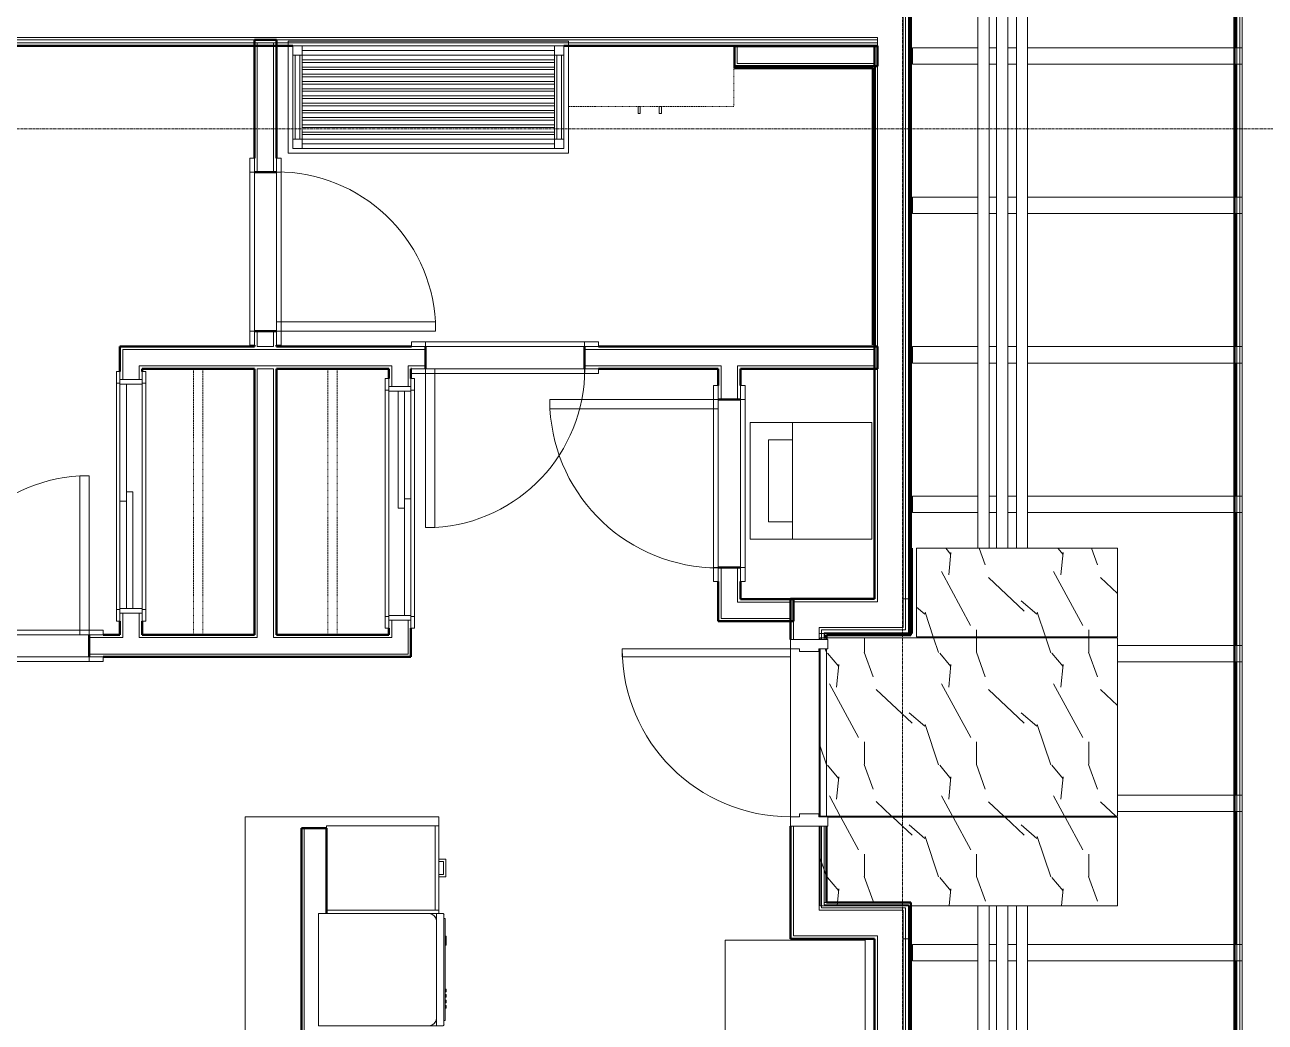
# Model space of a CAD drawing. Header units: inches. Extents: x -4218 to -1830, y 9767 to 12426.
# Drawn here: x -3669.1 to -3403.7, y 10624.9 to 10838.4 of the extents above; entities that cross this region are included whole.
import ezdxf

# ---------------------------------------------------------------- set-up
doc = ezdxf.new("R2010")
doc.units = ezdxf.units.IN
doc.header["$MEASUREMENT"] = 0
doc.linetypes.add('Dash', pattern=[0.25, 0.125, -0.125])
doc.linetypes.add('Grid Line 1_2_', pattern=[0.875, 0.5, -0.125, 0.125, -0.125])
for name, color, linetype, lineweight in [('0-1', 7, 'Continuous', 5), ('0-2', 10, 'Continuous', 9), ('A-CLNG-1', 252, 'Continuous', 9), ('A-CLNG-2', 10, 'Continuous', 9), ('A-CLNG-PATT-1', 71, 'Continuous', 13), ('A-DOOR-1', 10, 'Continuous', 9), ('A-DOOR-2', 50, 'Continuous', 20), ('A-DOOR-FRAM-1', 10, 'Continuous', 9), ('A-DOOR-FRAM-3', 50, 'Continuous', 20), ('A-FLOR-1', 252, 'Continuous', 9), ('A-FLOR-3', 192, 'Continuous', 9), ('A-WALL-1', 7, 'Continuous', 50), ('A-WALL-2', 250, 'Continuous', 13), ('A-WALL-3', 10, 'Continuous', 9), ('A-WALL-4', 252, 'Continuous', 9), ('A-WALL-5', 253, 'Continuous', 9), ('A-WALL-7', 113, 'Continuous', 9), ('I-WALL-1', 7, 'Continuous', 50), ('I-WALL-2', 10, 'Continuous', 9), ('I-WALL-3', 252, 'Continuous', 9), ('I-WALL-4', 253, 'Continuous', 9), ('I-WALL-5', 254, 'Continuous', 9), ('P-PIPE-1', 10, 'Continuous', 9), ('P-SANR-FIXT-1', 10, 'Continuous', 9), ('Q-CASE-1', 252, 'Continuous', 9), ('Q-CASE-2', 10, 'Continuous', 9), ('Q-CASE-4', 252, 'Dash', 9), ('Q-CASE-7', 10, 'Dash', 9), ('Q-CASE-HDLN-1', 10, 'Dash', 9), ('Q-CASE-HDLN-2', 252, 'Dash', 9), ('Q-CASE-HDLN-3', 253, 'Dash', 9), ('Q-SPCQ-1', 10, 'Continuous', 9), ('S-BEAM', 12, 'Continuous', 9), ('S-GRID-1', 1, 'Grid Line 1_2_', 9)]:
    doc.layers.add(name, color=color, linetype=linetype, lineweight=lineweight)

# ---------------------------------------------------------------- blocks, each defined once
blk = doc.blocks.new('SWING - SINGLE - FLUSH - 2-10 x 6-8 - PRIVACY-3199407-BACKGROUND - RCP - 2ND FLOOR')
at = {"layer": 'A-DOOR-1'}
blk.add_arc((17, 2.37), 34.07, 93.3657, 180, dxfattribs=at)
at = {"layer": 'A-DOOR-2'}
for p, q in [((15, 2.37), (15, 36.38)), ((17, 36.38), (15, 36.38)), ((17, 2.37), (17, 36.38)), ((17, 2.37), (15, 2.37))]:
    blk.add_line(p, q, dxfattribs=at)
at = {"layer": 'A-DOOR-FRAM-1'}
for p, q in [((-17, 3.37), (-20, 3.37)), ((-20, 2.37), (-20, 3.37)), ((17, 3.37), (-17, 3.37)), ((-17, 2.37), (-17, 3.37)), ((20, 3.37), (17, 3.37)), ((17, 2.37), (17, 3.37)), ((20, 2.37), (20, 3.37)), ((-20, 2.37), (-17, 2.37)), ((-17, 2.37), (17, 2.37)), ((17, 2.37), (20, 2.37)), ((-17, -2.38), (-20, -2.38)), ((-20, -2.38), (-20, -3.38)), ((17, -2.38), (-17, -2.38)), ((-17, -2.38), (-17, -3.38)), ((20, -2.38), (17, -2.38)), ((17, -2.38), (17, -3.38)), ((20, -2.38), (20, -3.38)), ((-20, -3.38), (-17, -3.38)), ((-17, -3.38), (17, -3.38)), ((17, -3.38), (20, -3.38))]:
    blk.add_line(p, q, dxfattribs=at)
blk = doc.blocks.new('Stacked Washer and Dryer - 26_x25_ - Private-1372850-BACKGROUND - RCP - 2ND FLOOR')
at = {"layer": 'P-SANR-FIXT-1'}
for p, q in [((26, 12.5), (0, 12.5)), ((0, -12.5), (0, 12.5)), ((16.90625, -12.5), (16.90625, 12.5)), ((26, 12.5), (26, -12.5)), ((22.09375, 8.75), (16.90625, 8.75)), ((22.09375, -8.75), (22.09375, 8.75)), ((16.90625, -8.75), (22.09375, -8.75)), ((0, -12.5), (26, -12.5))]:
    blk.add_line(p, q, dxfattribs=at)
blk = doc.blocks.new('SWING - SINGLE - FLUSH - 3-0 x 6-8 - PASSAGE-3208150-BACKGROUND - RCP - 2ND FLOOR')
at = {"layer": 'A-DOOR-1'}
blk.add_arc((18, 2.37), 36.07, 93.1789, 180, dxfattribs=at)
at = {"layer": 'A-DOOR-2'}
for p, q in [((16, 2.37), (16, 38.39)), ((18, 38.39), (16, 38.39)), ((18, 2.37), (18, 38.39)), ((18, 2.37), (16, 2.37))]:
    blk.add_line(p, q, dxfattribs=at)
at = {"layer": 'A-DOOR-FRAM-1'}
for p, q in [((-18, 3.37), (-21, 3.37)), ((-21, 2.37), (-21, 3.37)), ((18, 3.37), (-18, 3.37)), ((-18, 2.37), (-18, 3.37)), ((21, 3.37), (18, 3.37)), ((18, 2.37), (18, 3.37)), ((21, 2.37), (21, 3.37)), ((-18, 2.37), (-21, 2.37)), ((-18, 2.37), (18, 2.37)), ((21, 2.37), (18, 2.37)), ((-21, -2.38), (-21, -3.38)), ((-21, -2.38), (-18, -2.38)), ((-18, -2.38), (-18, -3.38)), ((18, -2.38), (-18, -2.38)), ((18, -2.38), (18, -3.38)), ((18, -2.38), (21, -2.38)), ((21, -2.38), (21, -3.38)), ((-21, -3.38), (-18, -3.38)), ((-18, -3.38), (18, -3.38)), ((18, -3.38), (21, -3.38))]:
    blk.add_line(p, q, dxfattribs=at)
blk = doc.blocks.new('OD_CW_Closet - OD_CW_Closet-3208948-BACKGROUND - RCP - 2ND FLOOR')
at = {"layer": 'Q-CASE-HDLN-1'}
for p, q in [((53.56, 24), (5.56, 24)), ((0.74, 13), (57.68, 13)), ((0.74, 11), (57.68, 11))]:
    blk.add_line(p, q, dxfattribs=at)
at = {"layer": 'Q-CASE-HDLN-2'}
for p, q in [((2.81, 24), (0.74, 24)), ((0.74, 24), (0.74, 0)), ((53.81, 24), (53.56, 24)), ((57.68, 24), (56.31, 24)), ((57.68, 0), (57.68, 24)), ((0.74, 0), (57.68, 0))]:
    blk.add_line(p, q, dxfattribs=at)
at = {"layer": 'Q-CASE-HDLN-3'}
blk.add_line((4.56, 24), (2.81, 24), dxfattribs=at)
blk = doc.blocks.new('SLIDING - FLUSH - 4-0 x 6-8-3203583-BACKGROUND - RCP - 2ND FLOOR')
at = {"layer": 'A-DOOR-1'}
for p, q in [((-26.75, 2.5), (-26.75, 3.25)), ((-24.25, 3.25), (-26.75, 3.25)), ((24.25, 3.25), (-24.25, 3.25)), ((-24.25, 3.25), (-24.25, 2.5)), ((24.25, 2.5), (24.25, 3.25)), ((24.25, 3.25), (26.75, 3.25)), ((26.75, 3.25), (26.75, 2.5)), ((-26.75, 2.5), (-24.25, 2.5)), ((24, 0.5), (-1, 0.5)), ((-1, 0.5), (-1, -0.88)), ((24, 0.5), (24, -0.88)), ((26.75, 2.5), (24.25, 2.5)), ((-26.75, -3), (-26.75, -2.25)), ((-24.25, -2.25), (-26.75, -2.25)), ((-24.25, -2.25), (-24.25, -3)), ((1, -0.88), (-24, -0.88)), ((-24, -0.88), (-24, -2.25)), ((-24, -2.25), (1, -2.25)), ((-1, -0.88), (24, -0.88)), ((1, -0.88), (1, -2.25)), ((24.25, -2.25), (26.75, -2.25)), ((24.25, -3), (24.25, -2.25)), ((26.75, -2.25), (26.75, -3)), ((-26.75, -3), (-24.25, -3)), ((-24.25, -3), (24.25, -3)), ((26.75, -3), (24.25, -3))]:
    blk.add_line(p, q, dxfattribs=at)
at = {"layer": 'A-DOOR-FRAM-1'}
for p, q in [((-25, -2.25), (-25, 2.5)), ((-24, 2.5), (-25, 2.5)), ((24, 2.5), (-24, 2.5)), ((-24, 2.5), (-24, -2.25)), ((24, -2.25), (24, 2.5)), ((24, 2.5), (25, 2.5)), ((25, 2.5), (25, -2.25)), ((-25, -2.25), (-24, -2.25)), ((1, -2.25), (24, -2.25)), ((25, -2.25), (24, -2.25))]:
    blk.add_line(p, q, dxfattribs=at)
blk = doc.blocks.new('OD_CW_Closet - OD_CW_Closet-V2-BACKGROUND - RCP - 2ND FLOOR')
at = {"layer": 'Q-CASE-HDLN-1'}
for p, q in [((0.74, -11), (57.68, -11)), ((0.74, -13), (57.68, -13)), ((52.06, -24), (4.06, -24))]:
    blk.add_line(p, q, dxfattribs=at)
at = {"layer": 'Q-CASE-HDLN-2'}
for p, q in [((0.74, -24), (0.74, 0)), ((0.74, 0), (57.68, 0)), ((57.68, 0), (57.68, -24)), ((1.31, -24), (0.74, -24)), ((4.06, -24), (3.81, -24)), ((57.68, -24), (54.81, -24))]:
    blk.add_line(p, q, dxfattribs=at)
at = {"layer": 'Q-CASE-HDLN-3'}
blk.add_line((54.81, -24), (53.06, -24), dxfattribs=at)
blk = doc.blocks.new('Refrigerator_-_Side-by-Side_6047 - 36_ X 30_-1372843-BACKGROUND - RCP - 2ND FLOOR')
at = {"layer": 'Q-SPCQ-1'}
for p, q in [((-17.88, 15.58), (17.87, 15.58)), ((-17.88, -14.42), (-17.88, 15.58)), ((17.87, 15.58), (17.87, -14.42)), ((17.87, -14.42), (-17.88, -14.42))]:
    blk.add_line(p, q, dxfattribs=at)
blk = doc.blocks.new('Dishwasher_15404 - 34_ counter-2817256-BACKGROUND - RCP - 2ND FLOOR')
at = {"layer": 'Q-SPCQ-1'}
for p, q in [((0, -24), (0, 0)), ((0, 0), (23.68, 0)), ((23.68, 0), (25.25, 0)), ((25.25, 0), (26.68, 0)), ((25.25, 0), (25.25, -1.57)), ((25.25, -1.57), (25.25, -22.43)), ((26.87, -0.2), (26.87, -23.8)), ((27.12, -1.09), (26.87, -1.09)), ((27.12, -2.61), (27.12, -1.09)), ((27.12, -3.81), (27.12, -2.61)), ((27.12, -20.19), (27.12, -3.81)), ((27.37, -4.82), (27.12, -4.82)), ((27.37, -5.81), (27.37, -4.82)), ((27.12, -6.79), (27.37, -6.79)), ((27.37, -6.79), (27.37, -5.81)), ((27.37, -16.15), (27.12, -16.15)), ((27.37, -16.74), (27.12, -16.74)), ((27.37, -17.33), (27.12, -17.33)), ((27.37, -17.92), (27.12, -17.92)), ((27.37, -18.51), (27.12, -18.51)), ((27.37, -16.74), (27.37, -16.15)), ((27.37, -17.92), (27.37, -17.33)), ((27.37, -19.1), (27.37, -18.51)), ((27.37, -19.1), (27.12, -19.1)), ((27.37, -19.69), (27.12, -19.69)), ((27.12, -21.39), (27.12, -20.19)), ((27.37, -20.28), (27.12, -20.28)), ((27.37, -20.28), (27.37, -19.69)), ((25.25, -22.43), (25.25, -24)), ((27.12, -22.91), (26.87, -22.91)), ((27.12, -22.91), (27.12, -21.39)), ((23.68, -24), (0, -24)), ((25.25, -24), (23.68, -24)), ((26.68, -24), (25.25, -24))]:
    blk.add_line(p, q, dxfattribs=at)
for centre, radius, start, end in [((26.68, -0.2), 0.197, 0, 90), ((23.68, -1.57), 1.57, 0, 90), ((23.68, -1.57), 1.57, 32.077, 42.3359), ((23.68, -1.57), 1.57, 17.8182, 27.5266), ((23.68, -1.57), 1.57, 0, 13.6425), ((26.68, -0.2), 0.197, 15, 90), ((23.68, -22.43), 1.57, 270, 0), ((23.68, -22.43), 1.57, 317.6641, 327.923), ((23.68, -22.43), 1.57, 332.4734, 342.1818), ((23.68, -22.43), 1.57, 346.3575, 0), ((26.68, -23.8), 0.197, 270, 0)]:
    blk.add_arc(centre, radius, start, end, dxfattribs=at)
blk = doc.blocks.new('Base Cabinet 3 Drawer 230 - Base Cabinet 3 Drawer 230 18_-2579417-BACKGROUND - RCP - 2ND FLOOR')
at = {"layer": 'Q-CASE-2'}
for p, q in [((-8.26, 24), (9.74, 24)), ((-8.26, 23.25), (-8.26, 24)), ((-1.14, 24), (-1.14, 25.5)), ((-1.14, 25.5), (2.61, 25.5)), ((-1.14, 24), (-0.64, 24)), ((2.11, 25), (-0.64, 25)), ((-0.64, 24), (-0.64, 25)), ((2.11, 24), (2.11, 25)), ((2.61, 24), (2.11, 24)), ((2.61, 25.5), (2.61, 24)), ((9.74, 24), (9.74, 23.25)), ((9.74, 23.25), (-8.26, 23.25)), ((-8.26, 23.25), (-8.26, 0)), ((9.74, 0), (9.74, 23.25)), ((-8.26, 0), (9.74, 0))]:
    blk.add_line(p, q, dxfattribs=at)
blk = doc.blocks.new('Bath Vanity - Bath Vanity 60_-V79-BACKGROUND - RCP - 2ND FLOOR')
at = {"layer": 'Q-CASE-1'}
for p, q in [((-29.26, 0), (-29.26, 1)), ((30.74, 1), (30.74, 0)), ((30.74, 0), (-29.26, 0))]:
    blk.add_line(p, q, dxfattribs=at)
at = {"layer": 'Q-CASE-2'}
for p, q in [((-29.26, 1), (-29.26, 24)), ((-29.26, 24), (30.74, 24)), ((30.74, 24), (30.74, 1)), ((-28.26, 21), (-28.26, 23)), ((-28.26, 23), (-26.26, 23)), ((-26.26, 23), (27.74, 23)), ((-26.26, 23), (-26.26, 21)), ((-26.26, 22), (27.74, 22)), ((27.74, 21), (27.74, 23)), ((27.74, 23), (29.74, 23)), ((29.74, 23), (29.74, 21)), ((-28.26, 21), (-28.26, 3)), ((-26.26, 21), (-28.26, 21)), ((-27.76, 21), (-27.76, 3)), ((-26.76, 21), (-26.76, 3)), ((27.74, 21), (-26.26, 21)), ((-26.26, 21), (-26.26, 3)), ((-26.26, 20), (27.74, 20)), ((27.74, 19.45), (-26.26, 19.45)), ((27.74, 21), (27.74, 3)), ((29.74, 21), (27.74, 21)), ((28.24, 21), (28.24, 3)), ((29.24, 21), (29.24, 3)), ((29.74, 21), (29.74, 3)), ((-26.26, 18.45), (27.74, 18.45)), ((27.74, 17.91), (-26.26, 17.91)), ((-26.26, 16.91), (27.74, 16.91)), ((27.74, 16.36), (-26.26, 16.36)), ((-26.26, 15.36), (27.74, 15.36)), ((27.74, 14.82), (-26.26, 14.82)), ((-26.26, 13.82), (27.74, 13.82)), ((27.74, 13.27), (-26.26, 13.27)), ((-26.26, 12.27), (27.74, 12.27)), ((27.74, 11.73), (-26.26, 11.73)), ((-26.26, 10.73), (27.74, 10.73)), ((27.74, 10.18), (-26.26, 10.18)), ((-26.26, 9.18), (27.74, 9.18)), ((27.74, 8.64), (-26.26, 8.64)), ((-26.26, 7.64), (27.74, 7.64)), ((27.74, 7.09), (-26.26, 7.09)), ((-26.26, 6.09), (27.74, 6.09)), ((27.74, 5.55), (-26.26, 5.55)), ((-28.26, 1), (-28.26, 3)), ((-28.26, 3), (-26.26, 3)), ((-26.26, 4.55), (27.74, 4.55)), ((27.74, 4), (-26.26, 4)), ((-26.26, 3), (27.74, 3)), ((-26.26, 3), (-26.26, 1)), ((27.74, 1), (27.74, 3)), ((27.74, 3), (29.74, 3)), ((29.74, 3), (29.74, 1)), ((-26.26, 1), (-28.26, 1)), ((-26.26, 2), (27.74, 2)), ((-26.26, 1), (27.74, 1)), ((29.74, 1), (27.74, 1))]:
    blk.add_line(p, q, dxfattribs=at)
blk = doc.blocks.new('300 Series Wall Hung Cabinet_326 - 36_-V89-BACKGROUND - RCP - 2ND FLOOR')
at = {"layer": 'Q-CASE-2'}
for p, q in [((-2.01, 14.69), (-2.5, 14.69)), ((-2.5, 14.69), (-2.5, 13.19)), ((-2.01, 13.19), (-2.01, 14.69)), ((2.49, 14.69), (2, 14.69)), ((2, 14.69), (2, 13.19)), ((2.49, 13.19), (2.49, 14.69)), ((-2.5, 13.19), (-2.01, 13.19)), ((2, 13.19), (2.49, 13.19))]:
    blk.add_line(p, q, dxfattribs=at)
at = {"layer": 'Q-CASE-4'}
blk.add_line((17.37, 0.19), (-18, 0.19), dxfattribs=at)
at = {"layer": 'Q-CASE-7'}
for p, q in [((-18, 0.19), (-18, 13.19)), ((-18, 13.19), (17.37, 13.19))]:
    blk.add_line(p, q, dxfattribs=at)
blk = doc.blocks.new('CTR - 1st Phase - Unit Layouts_rvt-1-BACKGROUND - RCP - 2ND FLOOR')
at = {"layer": 'A-WALL-1'}
for p, q in [((-3620, 10809.89), (-3620, 10835.19)), ((-3620, 10835.19), (-3619.37, 10835.19)), ((-3619.37, 10835.19), (-3615.87, 10835.19)), ((-3615.87, 10835.19), (-3615.25, 10835.19)), ((-3615.25, 10835.19), (-3615.25, 10809.89)), ((-3517.3, 10833.69), (-3517.3, 10833.94)), ((-3517.3, 10833.94), (-3486.67, 10833.94)), ((-3517.3, 10830.19), (-3517.3, 10833.69)), ((-3486.67, 10833.94), (-3486.67, 10833.69)), ((-3486.67, 10833.69), (-3486.67, 10830.19)), ((-3517.3, 10829.56), (-3517.3, 10830.19)), ((-3486.67, 10829.56), (-3517.3, 10829.56)), ((-3517.26, 10829.19), (-3517.26, 10829.56)), ((-3517.26, 10829.56), (-3487.64, 10829.56)), ((-3487.64, 10829.19), (-3517.26, 10829.19)), ((-3487.64, 10829.56), (-3487.26, 10829.56)), ((-3487.64, 10769.94), (-3487.64, 10829.19)), ((-3487.26, 10829.56), (-3487.26, 10769.56)), ((-3486.67, 10830.19), (-3486.67, 10829.56)), ((-3615.25, 10806.89), (-3620, 10806.89)), ((-3620, 10772.89), (-3615.25, 10772.89)), ((-3648.75, 10764.25), (-3648.75, 10769.56)), ((-3648.75, 10769.56), (-3648.12, 10769.56)), ((-3648.12, 10769.56), (-3644, 10769.56)), ((-3644, 10769.56), (-3620, 10769.56)), ((-3620, 10769.56), (-3620, 10769.89)), ((-3615.25, 10769.89), (-3615.25, 10769.56)), ((-3615.25, 10769.56), (-3586.37, 10769.56)), ((-3583.37, 10769.56), (-3583.37, 10764.81)), ((-3549.37, 10764.81), (-3549.37, 10769.56)), ((-3546.37, 10769.56), (-3486.67, 10769.56)), ((-3487.26, 10769.56), (-3487.64, 10769.56)), ((-3486.67, 10769.56), (-3486.67, 10768.94)), ((-3486.67, 10768.94), (-3486.67, 10765.44)), ((-3620, 10764.81), (-3644, 10764.81)), ((-3644, 10764.81), (-3644, 10764.25)), ((-3620, 10707.87), (-3620, 10764.81)), ((-3591.25, 10764.81), (-3615.25, 10764.81)), ((-3615.25, 10764.81), (-3615.25, 10707.87)), ((-3591.25, 10762.75), (-3591.25, 10764.81)), ((-3586.5, 10764.81), (-3586.5, 10762.75)), ((-3586.37, 10764.81), (-3586.5, 10764.81)), ((-3520.75, 10764.81), (-3546.37, 10764.81)), ((-3520.75, 10761.25), (-3520.75, 10764.81)), ((-3486.67, 10764.81), (-3516, 10764.81)), ((-3516, 10764.81), (-3516, 10761.25)), ((-3486.67, 10765.44), (-3486.67, 10764.81)), ((-3516, 10758.25), (-3520.75, 10758.25)), ((-3520.75, 10722.25), (-3516, 10722.25)), ((-3520.75, 10715.5), (-3520.75, 10719.25)), ((-3516, 10719.25), (-3516, 10715.5)), ((-3520.75, 10711.37), (-3520.75, 10715.5)), ((-3516, 10715.5), (-3504.67, 10715.5)), ((-3504.67, 10715.5), (-3504.67, 10714.87)), ((-3504.67, 10714.87), (-3504.67, 10711.37)), ((-3520.75, 10710.75), (-3520.75, 10711.37)), ((-3504.67, 10711.37), (-3504.67, 10710.75)), ((-3648.75, 10707.87), (-3648.75, 10710.75)), ((-3644, 10710.75), (-3644, 10707.87)), ((-3591.25, 10707.87), (-3591.25, 10709.25)), ((-3586.5, 10709.25), (-3586.5, 10703.12)), ((-3504.67, 10710.75), (-3520.75, 10710.75)), ((-3655.37, 10703.12), (-3655.37, 10707.87)), ((-3652.37, 10707.87), (-3648.75, 10707.87)), ((-3644, 10707.87), (-3620, 10707.87)), ((-3615.25, 10707.87), (-3591.25, 10707.87)), ((-3591.25, 10703.12), (-3652.37, 10703.12)), ((-3587.12, 10703.12), (-3591.25, 10703.12)), ((-3586.5, 10703.12), (-3587.12, 10703.12)), ((-3609.93, 10553.81), (-3609.93, 10666.44)), ((-3609.93, 10666.44), (-3604.56, 10666.44)), ((-3604.56, 10666.44), (-3604.56, 10648.19))]:
    blk.add_line(p, q, dxfattribs=at)
at = {"layer": 'A-WALL-2'}
for p, q in [((-3615.87, 10834.56), (-3619.37, 10834.56)), ((-3619.37, 10806.89), (-3619.37, 10834.56)), ((-3615.87, 10806.89), (-3615.87, 10834.56)), ((-3516.67, 10833.69), (-3517.3, 10833.69)), ((-3517.3, 10833.69), (-3516.67, 10833.69)), ((-3516.67, 10830.19), (-3516.67, 10833.69)), ((-3516.67, 10833.69), (-3487.3, 10833.69)), ((-3487.3, 10833.69), (-3487.3, 10830.19)), ((-3486.67, 10833.69), (-3487.3, 10833.69)), ((-3487.3, 10833.69), (-3486.67, 10833.69)), ((-3516.67, 10830.19), (-3487.3, 10830.19)), ((-3619.37, 10769.56), (-3619.37, 10772.89)), ((-3615.87, 10769.56), (-3615.87, 10772.89)), ((-3619.37, 10769.56), (-3615.87, 10769.56)), ((-3615.87, 10769.56), (-3619.37, 10769.56)), ((-3644.62, 10768.94), (-3648.12, 10768.94)), ((-3648.12, 10768.94), (-3648.12, 10762.5)), ((-3644, 10768.94), (-3644.62, 10768.94)), ((-3583.37, 10768.94), (-3644, 10768.94)), ((-3487.3, 10768.94), (-3549.37, 10768.94)), ((-3487.3, 10765.44), (-3487.3, 10768.94)), ((-3644, 10765.44), (-3644.62, 10765.44)), ((-3644.62, 10765.44), (-3644.62, 10762.5)), ((-3590.62, 10765.44), (-3644, 10765.44)), ((-3615.87, 10764.81), (-3619.37, 10764.81)), ((-3619.37, 10707.87), (-3619.37, 10764.81)), ((-3619.37, 10764.81), (-3615.87, 10764.81)), ((-3615.87, 10707.87), (-3615.87, 10764.81)), ((-3590.62, 10765.44), (-3590.62, 10764.81)), ((-3590.62, 10764.81), (-3590.62, 10761)), ((-3587.12, 10765.44), (-3587.12, 10764.81)), ((-3583.37, 10765.44), (-3587.12, 10765.44)), ((-3587.12, 10764.81), (-3587.12, 10761)), ((-3520.12, 10765.44), (-3549.37, 10765.44)), ((-3520.12, 10765.44), (-3520.12, 10764.81)), ((-3520.12, 10764.81), (-3520.12, 10758.25)), ((-3487.3, 10765.44), (-3516.62, 10765.44)), ((-3516.62, 10765.44), (-3516.62, 10764.81)), ((-3516.62, 10764.81), (-3516.62, 10758.25)), ((-3520.12, 10722.25), (-3520.12, 10715.5)), ((-3516.62, 10722.25), (-3516.62, 10715.5)), ((-3520.12, 10715.5), (-3520.12, 10714.87)), ((-3520.12, 10714.87), (-3520.12, 10711.37)), ((-3516.62, 10715.5), (-3516.62, 10714.87)), ((-3505.3, 10714.87), (-3516.62, 10714.87)), ((-3505.3, 10714.87), (-3505.3, 10711.37)), ((-3648.12, 10712.5), (-3648.12, 10707.87)), ((-3644.62, 10712.5), (-3644.62, 10707.87)), ((-3505.3, 10711.37), (-3520.12, 10711.37)), ((-3590.62, 10711), (-3590.62, 10707.25)), ((-3587.12, 10711), (-3587.12, 10703.75)), ((-3655.37, 10707.25), (-3648.12, 10707.25)), ((-3648.12, 10707.25), (-3648.12, 10707.87)), ((-3644.62, 10707.25), (-3644.62, 10707.87)), ((-3644.62, 10707.25), (-3619.37, 10707.25)), ((-3619.37, 10707.25), (-3619.37, 10707.87)), ((-3615.87, 10707.87), (-3615.87, 10707.25)), ((-3615.87, 10707.25), (-3591.25, 10707.25)), ((-3591.25, 10707.25), (-3590.62, 10707.25)), ((-3655.37, 10703.75), (-3591.25, 10703.75)), ((-3591.25, 10703.75), (-3590.62, 10703.75)), ((-3590.62, 10703.75), (-3587.12, 10703.75)), ((-3609.31, 10666.44), (-3609.31, 10553.81))]:
    blk.add_line(p, q, dxfattribs=at)
at = {"layer": 'A-WALL-3'}
for p, q in [((-3620, 10806.89), (-3620, 10772.89)), ((-3615.25, 10772.89), (-3615.25, 10806.89)), ((-3549.37, 10769.56), (-3583.37, 10769.56)), ((-3583.37, 10764.81), (-3549.37, 10764.81)), ((-3520.75, 10758.25), (-3520.75, 10722.25)), ((-3516, 10722.25), (-3516, 10758.25)), ((-3655.37, 10707.87), (-3689.37, 10707.87)), ((-3689.37, 10703.12), (-3655.37, 10703.12))]:
    blk.add_line(p, q, dxfattribs=at)
at = {"layer": 'A-WALL-4'}
for p, q in [((-3620, 10806.89), (-3615.25, 10806.89)), ((-3620, 10772.89), (-3615.25, 10772.89)), ((-3583.37, 10769.56), (-3583.37, 10764.81)), ((-3549.37, 10769.56), (-3549.37, 10764.81)), ((-3516, 10758.25), (-3520.75, 10758.25)), ((-3516, 10722.25), (-3520.75, 10722.25)), ((-3655.37, 10703.12), (-3655.37, 10707.87)), ((-3609.93, 10554.44), (-3609.93, 10666.44)), ((-3604.56, 10666.44), (-3609.93, 10666.44)), ((-3604.56, 10666.44), (-3604.56, 10648.19))]:
    blk.add_line(p, q, dxfattribs=at)
at = {"layer": 'A-WALL-5'}
for p, q in [((-3648.75, 10762.5), (-3644, 10762.5)), ((-3586.5, 10761), (-3591.25, 10761)), ((-3648.75, 10712.5), (-3644, 10712.5)), ((-3586.5, 10711), (-3591.25, 10711))]:
    blk.add_line(p, q, dxfattribs=at)
at = {"layer": 'A-WALL-7'}
for p, q in [((-3580.56, 10668.86), (-3621.93, 10668.86)), ((-3621.93, 10668.86), (-3621.93, 10554.44)), ((-3621.93, 10554.44), (-3621.93, 10668.86)), ((-3621.93, 10668.86), (-3580.56, 10668.86)), ((-3580.56, 10659.81), (-3580.56, 10668.86)), ((-3580.56, 10668.86), (-3580.56, 10659.81)), ((-3580.56, 10659.32), (-3580.56, 10659.81)), ((-3580.56, 10656.56), (-3580.56, 10659.32)), ((-3580.56, 10659.32), (-3580.56, 10656.56)), ((-3580.56, 10656.06), (-3580.56, 10656.56)), ((-3580.56, 10648.19), (-3580.56, 10656.06)), ((-3580.56, 10656.06), (-3580.56, 10648.19))]:
    blk.add_line(p, q, dxfattribs=at)
at = {"layer": '0-2'}
for name, p, rotation in [('Bath Vanity - Bath Vanity 60_-V79-BACKGROUND - RCP - 2ND FLOOR', (-3582.06, 10834.94), 180), ('300 Series Wall Hung Cabinet_326 - 36_-V89-BACKGROUND - RCP - 2ND FLOOR', (-3535.42, 10834.13), 180), ('SWING - SINGLE - FLUSH - 2-10 x 6-8 - PRIVACY-3199407-BACKGROUND - RCP - 2ND FLOOR', (-3617.62, 10789.89), 269.9999999999781), ('SWING - SINGLE - FLUSH - 2-10 x 6-8 - PRIVACY-3199407-BACKGROUND - RCP - 2ND FLOOR', (-3566.37, 10767.19), 180), ('SLIDING - FLUSH - 4-0 x 6-8-3203583-BACKGROUND - RCP - 2ND FLOOR', (-3646.5, 10737.5), 270.0000000000273), ('OD_CW_Closet - OD_CW_Closet-V2-BACKGROUND - RCP - 2ND FLOOR', (-3620, 10765.55), 269.9999999999686), ('OD_CW_Closet - OD_CW_Closet-3208948-BACKGROUND - RCP - 2ND FLOOR', (-3615.25, 10765.55), 270.0000000000306), ('SLIDING - FLUSH - 4-0 x 6-8-3203583-BACKGROUND - RCP - 2ND FLOOR', (-3588.75, 10736), 89.99999999997272), ('SWING - SINGLE - FLUSH - 3-0 x 6-8 - PASSAGE-3208150-BACKGROUND - RCP - 2ND FLOOR', (-3518.37, 10740.25), 89.99999999997203), ('Stacked Washer and Dryer - 26_x25_ - Private-1372850-BACKGROUND - RCP - 2ND FLOOR', (-3487.92, 10740.82), 180), ('Base Cabinet 3 Drawer 230 - Base Cabinet 3 Drawer 230 18_-2579417-BACKGROUND - RCP - 2ND FLOOR', (-3604.56, 10658.68), 269.9999999999678), ('Refrigerator_-_Side-by-Side_6047 - 36_ X 30_-1372843-BACKGROUND - RCP - 2ND FLOOR', (-3503.72, 10624.66), 89.99999999995426)]:
    blk.add_blockref(name, p, dxfattribs=dict(at, rotation=rotation))
for name, p in [('SWING - SINGLE - FLUSH - 2-10 x 6-8 - PRIVACY-3199407-BACKGROUND - RCP - 2ND FLOOR', (-3672.37, 10705.5)), ('Dishwasher_15404 - 34_ counter-2817256-BACKGROUND - RCP - 2ND FLOOR', (-3606.3, 10648.19))]:
    blk.add_blockref(name, p, dxfattribs=at)
blk = doc.blocks.new('HOLLOW METAL - UNIT DOOR-2191979-BACKGROUND - RCP - 2ND FLOOR')
at = {"layer": 'A-DOOR-1'}
blk.add_arc((18, 4.125), 36, 90, 180, dxfattribs=at)
at = {"layer": 'A-DOOR-2'}
for p, q in [((18, 40.125), (16.25, 40.125)), ((16.25, 40.125), (16.25, 4.125)), ((18, 4.125), (18, 40.125)), ((16.25, 4.125), (18, 4.125))]:
    blk.add_line(p, q, dxfattribs=at)
at = {"layer": 'A-DOOR-FRAM-3'}
for p, q in [((-18, 4.125), (-20, 4.125)), ((-20, 4.125), (-20, -3.875)), ((-18, 2.1875), (-18, 4.125)), ((18, 4.125), (18, 2.1875)), ((20, 4.125), (18, 4.125)), ((20, -3.875), (20, 4.125)), ((-17.375, 2.1875), (-18, 2.1875)), ((-17.375, -1.9375), (-17.375, 2.1875)), ((18, 2.1875), (17.375, 2.1875)), ((17.375, 2.1875), (17.375, -1.9375)), ((-18, -3.875), (-18, -1.9375)), ((-18, -1.9375), (-17.375, -1.9375)), ((17.375, -1.9375), (18, -1.9375)), ((18, -1.9375), (18, -3.875)), ((-20, -3.875), (-18, -3.875)), ((18, -3.875), (20, -3.875))]:
    blk.add_line(p, q, dxfattribs=at)
blk = doc.blocks.new('CTR - 1st Phase - Common Walls_rvt-1-BACKGROUND - RCP - 2ND FLOOR')
at = {"layer": 'A-CLNG-PATT-1'}
h = blk.add_hatch(dxfattribs=at)
h.set_pattern_fill('FP_2', color=256, style=0, pattern_type=2)
h.set_pattern_definition([(108.435, (6.24, 0), (-23.9995167, 47.999875), [9.107, -66.787]), (139.399, (3.36, 8.64), (-144.0005735, 119.9994401), [4.425, -216.844]), (136.848, (24, 11.52), (-360.00235884, 335.99803914), [10.527, -515.834]), (109.983, (16.32, 18.72), (-71.99926767, 192.0004429), [5.618, -275.295]), (90, (14.4, 0), (-24, 24), [4.8, -19.2]), (118.443, (14.4, 4.8), (168.000806133, -311.999948405), [13.101, -641.971]), (84.289, (8.16, 16.32), (-24.00143285, -215.9997167), [4.824, -236.373]), (129.806, (8.64, 21.12), (96.0006462, -119.9991583), [3.749, -183.697])])
h.paths.add_polyline_path([(-3497.55, 10649.86), (-3435.32, 10649.86), (-3435.32, 10668.81), (-3497.3, 10668.81), (-3497.3, 10666.89), (-3498.93, 10666.89), (-3498.93, 10649.86), (-3498.05, 10649.86)], flags=0)
h.paths.add_polyline_path([(-3497.55, 10669.06), (-3435.32, 10669.06), (-3435.32, 10707.21), (-3498.93, 10707.21), (-3498.93, 10706.89), (-3497.3, 10706.89), (-3497.3, 10704.89), (-3498.93, 10704.89), (-3498.93, 10669.06)], flags=0)
h.paths.add_polyline_path([(-3478.3, 10707.46), (-3435.32, 10707.46), (-3435.32, 10726.41), (-3478.3, 10726.41), (-3478.3, 10722.54)], flags=0)
at = {"layer": 'A-CLNG-1'}
for p, q in [((-3498.93, 10706.89), (-3498.93, 10707.21)), ((-3498.93, 10707.21), (-3497.55, 10707.21)), ((-3498.93, 10669.06), (-3498.93, 10704.89)), ((-3497.55, 10669.06), (-3498.93, 10669.06)), ((-3498.93, 10649.86), (-3498.93, 10666.89)), ((-3479.55, 10649.86), (-3498.93, 10649.86))]:
    blk.add_line(p, q, dxfattribs=at)
at = {"layer": 'A-CLNG-2'}
for p, q in [((-3478.3, 10707.46), (-3478.3, 10726.41)), ((-3478.3, 10726.41), (-3435.32, 10726.41)), ((-3435.32, 10726.41), (-3435.32, 10707.46)), ((-3497.55, 10707.21), (-3435.32, 10707.21)), ((-3435.32, 10707.46), (-3478.3, 10707.46)), ((-3435.32, 10707.21), (-3435.32, 10669.06)), ((-3435.32, 10669.06), (-3497.55, 10669.06)), ((-3497.3, 10668.81), (-3435.32, 10668.81)), ((-3435.32, 10668.81), (-3435.32, 10649.86)), ((-3435.32, 10649.86), (-3479.55, 10649.86))]:
    blk.add_line(p, q, dxfattribs=at)
at = {"layer": 'A-FLOR-1'}
for p, q in [((-3499.17, 10708.16), (-3497.92, 10708.16)), ((-3498.93, 10669.51), (-3499.17, 10669.51))]:
    blk.add_line(p, q, dxfattribs=at)
at = {"layer": 'A-WALL-2'}
for p, q in [((-3481.17, 10960.84), (-3481.17, 10715.54)), ((-3480.67, 10960.84), (-3480.67, 10715.54)), ((-3480.05, 10960.84), (-3480.05, 10715.54)), ((-3409.8, 10843.41), (-3409.8, 10450.91)), ((-3409.17, 10843.41), (-3409.17, 10451.54)), ((-3408.67, 10843.41), (-3408.67, 10452.04)), ((-3852.47, 10835.69), (-3487.3, 10835.69)), ((-3852.47, 10835.19), (-3487.3, 10835.19)), ((-3852.47, 10834.56), (-3487.3, 10834.56)), ((-3487.3, 10835.69), (-3486.67, 10835.69)), ((-3487.3, 10835.19), (-3486.67, 10835.19)), ((-3487.3, 10834.56), (-3486.67, 10834.56)), ((-3486.67, 10835.19), (-3486.67, 10835.69)), ((-3486.67, 10835.69), (-3486.67, 10835.19)), ((-3486.67, 10834.56), (-3486.67, 10835.19)), ((-3486.67, 10835.19), (-3486.67, 10834.56)), ((-3486.67, 10834.56), (-3486.67, 10715.54)), ((-3486.67, 10714.91), (-3504.67, 10714.91)), ((-3504.67, 10714.91), (-3504.67, 10709.41)), ((-3486.67, 10714.91), (-3486.67, 10715.54)), ((-3481.17, 10714.91), (-3481.17, 10715.54)), ((-3481.17, 10709.41), (-3481.17, 10714.91)), ((-3480.67, 10709.41), (-3480.67, 10715.54)), ((-3480.05, 10708.91), (-3480.05, 10715.54)), ((-3504.67, 10709.41), (-3504.67, 10707.79)), ((-3481.17, 10709.41), (-3499.17, 10709.41)), ((-3499.17, 10709.41), (-3499.17, 10708.91)), ((-3499.17, 10708.91), (-3499.17, 10707.79)), ((-3480.67, 10708.91), (-3498.67, 10708.91)), ((-3498.67, 10708.91), (-3498.67, 10708.29)), ((-3480.67, 10708.91), (-3480.67, 10709.41)), ((-3480.05, 10708.29), (-3480.05, 10708.91)), ((-3504.67, 10706.89), (-3504.67, 10707.79)), ((-3499.17, 10706.89), (-3499.17, 10707.79)), ((-3498.67, 10708.29), (-3498.67, 10707.79)), ((-3498.67, 10706.89), (-3498.67, 10707.79)), ((-3480.05, 10708.29), (-3498.05, 10708.29)), ((-3498.05, 10708.29), (-3498.05, 10707.79)), ((-3498.05, 10706.89), (-3498.05, 10707.79)), ((-3480.05, 10708.29), (-3479.55, 10708.29)), ((-3479.55, 10708.29), (-3480.05, 10708.29)), ((-3504.67, 10650.56), (-3504.67, 10666.89)), ((-3499.17, 10650.56), (-3499.17, 10666.89)), ((-3498.67, 10650.56), (-3498.67, 10666.89)), ((-3498.05, 10650.56), (-3498.05, 10666.89)), ((-3504.67, 10650.56), (-3504.67, 10648.94)), ((-3499.17, 10650.56), (-3499.17, 10649.44)), ((-3498.67, 10650.56), (-3498.67, 10650.06)), ((-3497.55, 10650.56), (-3498.05, 10650.56)), ((-3498.05, 10650.56), (-3498.05, 10650.06)), ((-3504.67, 10648.94), (-3504.67, 10643.44)), ((-3499.17, 10649.44), (-3499.17, 10648.94)), ((-3499.17, 10648.94), (-3481.17, 10648.94)), ((-3498.67, 10650.06), (-3498.67, 10649.44)), ((-3498.67, 10649.44), (-3480.67, 10649.44)), ((-3498.05, 10650.06), (-3480.05, 10650.06)), ((-3481.17, 10643.44), (-3481.17, 10648.94)), ((-3480.67, 10648.94), (-3480.67, 10649.44)), ((-3480.67, 10642.81), (-3480.67, 10648.94)), ((-3480.05, 10649.44), (-3480.05, 10650.06)), ((-3480.05, 10642.81), (-3480.05, 10649.44)), ((-3504.67, 10643.44), (-3486.67, 10643.44)), ((-3486.67, 10642.81), (-3486.67, 10643.44)), ((-3486.67, 10642.81), (-3486.67, 10553.81)), ((-3481.17, 10642.81), (-3481.17, 10643.44)), ((-3481.17, 10642.81), (-3481.17, 10418.16)), ((-3480.67, 10642.81), (-3480.67, 10418.16)), ((-3480.05, 10642.81), (-3480.05, 10418.16))]:
    blk.add_line(p, q, dxfattribs=at)
at = {"layer": 'I-WALL-1'}
for p, q in [((-3479.55, 10960.84), (-3479.55, 10715.54)), ((-3410.3, 10450.41), (-3410.3, 10843.41)), ((-3611.8, 10833.94), (-3852.47, 10833.94)), ((-3487.3, 10833.94), (-3553.8, 10833.94)), ((-3487.3, 10715.54), (-3487.3, 10833.94)), ((-3479.92, 10708.16), (-3479.92, 10726.41)), ((-3479.92, 10726.41), (-3479.3, 10726.41)), ((-3479.3, 10726.41), (-3479.3, 10708.16)), ((-3505.3, 10715.54), (-3487.3, 10715.54)), ((-3505.3, 10714.91), (-3505.3, 10715.54)), ((-3505.3, 10707.79), (-3505.3, 10714.91)), ((-3479.55, 10715.54), (-3479.55, 10708.29)), ((-3505.3, 10706.89), (-3505.3, 10707.79)), ((-3479.55, 10707.79), (-3497.55, 10707.79)), ((-3497.55, 10707.79), (-3497.55, 10706.89)), ((-3479.3, 10708.16), (-3479.92, 10708.16)), ((-3479.55, 10708.29), (-3479.55, 10707.79)), ((-3505.3, 10650.56), (-3505.3, 10666.89)), ((-3497.55, 10666.89), (-3497.55, 10650.56)), ((-3505.3, 10643.44), (-3505.3, 10650.56)), ((-3497.55, 10650.56), (-3479.55, 10650.56)), ((-3479.55, 10650.56), (-3479.55, 10650.06)), ((-3479.55, 10650.06), (-3479.55, 10642.81)), ((-3505.3, 10642.81), (-3505.3, 10643.44)), ((-3487.3, 10642.81), (-3505.3, 10642.81)), ((-3487.3, 10554.44), (-3487.3, 10642.81)), ((-3479.55, 10642.81), (-3479.55, 10418.16))]:
    blk.add_line(p, q, dxfattribs=at)
at = {"layer": 'I-WALL-2'}
for p, q in [((-3497.55, 10668.89), (-3497.55, 10704.89)), ((-3505.3, 10703.14), (-3505.3, 10668.89))]:
    blk.add_line(p, q, dxfattribs=at)
at = {"layer": 'I-WALL-3'}
for p, q in [((-3479.55, 10949.97), (-3479.55, 10726.41)), ((-3410.3, 10450.41), (-3410.3, 10842.51)), ((-3479.55, 10726.41), (-3479.3, 10726.41)), ((-3479.3, 10726.41), (-3479.3, 10708.16)), ((-3479.55, 10707.79), (-3497.55, 10707.79)), ((-3497.55, 10707.79), (-3497.55, 10707.21)), ((-3479.55, 10707.79), (-3479.55, 10708.16)), ((-3479.55, 10708.16), (-3479.3, 10708.16)), ((-3497.55, 10669.06), (-3497.55, 10668.89)), ((-3479.55, 10642.81), (-3479.55, 10649.86)), ((-3479.55, 10642.81), (-3479.55, 10418.16))]:
    blk.add_line(p, q, dxfattribs=at)
at = {"layer": 'I-WALL-4'}
for p, q in [((-3479.92, 10726.41), (-3479.57, 10726.41)), ((-3479.92, 10708.16), (-3479.92, 10726.41)), ((-3479.55, 10726.41), (-3479.55, 10715.54)), ((-3481.17, 10715.54), (-3479.92, 10715.54)), ((-3481.17, 10715.54), (-3479.92, 10715.54)), ((-3479.55, 10708.16), (-3479.55, 10715.54)), ((-3479.92, 10708.16), (-3479.55, 10708.16)), ((-3497.55, 10666.89), (-3505.3, 10666.89)), ((-3479.55, 10642.81), (-3481.17, 10642.81)), ((-3479.55, 10642.81), (-3481.17, 10642.81))]:
    blk.add_line(p, q, dxfattribs=at)
at = {"layer": 'I-WALL-5'}
blk.add_line((-3479.92, 10715.54), (-3479.55, 10715.54), dxfattribs=at)
blk.add_line((-3479.92, 10715.54), (-3479.55, 10715.54), dxfattribs=at)
at = {"layer": 'P-PIPE-1'}
for p, q in [((-3465.19, 10726.41), (-3465.19, 10949.97)), ((-3462.81, 10949.97), (-3462.81, 10726.41)), ((-3461.19, 10726.41), (-3461.19, 10949.97)), ((-3458.81, 10949.97), (-3458.81, 10726.41)), ((-3456.94, 10726.41), (-3456.94, 10949.97)), ((-3454.57, 10949.97), (-3454.57, 10726.41)), ((-3465.19, 10707.21), (-3465.19, 10707.46)), ((-3462.81, 10707.46), (-3462.81, 10707.21)), ((-3461.19, 10707.21), (-3461.19, 10707.46)), ((-3458.81, 10707.46), (-3458.81, 10707.21)), ((-3456.94, 10707.21), (-3456.94, 10707.46)), ((-3454.57, 10707.46), (-3454.57, 10707.21)), ((-3465.19, 10668.81), (-3465.19, 10669.06)), ((-3462.81, 10669.06), (-3462.81, 10668.81)), ((-3461.19, 10668.81), (-3461.19, 10669.06)), ((-3458.81, 10669.06), (-3458.81, 10668.81)), ((-3456.94, 10668.81), (-3456.94, 10669.06)), ((-3454.57, 10669.06), (-3454.57, 10668.81)), ((-3465.19, 10411.12), (-3465.19, 10649.86)), ((-3462.81, 10649.86), (-3462.81, 10411.12)), ((-3461.19, 10411.12), (-3461.19, 10649.86)), ((-3458.81, 10649.86), (-3458.81, 10411.12)), ((-3456.94, 10411.12), (-3456.94, 10649.86)), ((-3454.57, 10649.86), (-3454.57, 10411.12))]:
    blk.add_line(p, q, dxfattribs=at)
at = {"layer": '0-2', "rotation": 89.99999999999359}
blk.add_blockref('HOLLOW METAL - UNIT DOOR-2191979-BACKGROUND - RCP - 2ND FLOOR', (-3501.17, 10686.89), dxfattribs=at)
blk = doc.blocks.new('Dimension Lumber - LVL - 3_5X5_5-V196-BACKGROUND - RCP - 2ND FLOOR')
at = {"layer": 'S-BEAM'}
for p, q in [((-35.77, 1.75), (-35.77, -1.75)), ((-35.77, 1.75), (-21.74, 1.75)), ((-19.36, 1.75), (-17.74, 1.75)), ((-15.36, 1.75), (-13.5, 1.75)), ((-11.12, 1.75), (33.15, 1.75)), ((33.16, 1.75), (33.65, 1.75)), ((33.67, 1.75), (34.27, 1.75)), ((34.29, 1.75), (34.77, 1.75)), ((-35.77, -1.75), (-21.74, -1.75)), ((-19.36, -1.75), (-17.74, -1.75)), ((-15.36, -1.75), (-13.5, -1.75)), ((-11.12, -1.75), (33.15, -1.75)), ((33.17, -1.75), (33.65, -1.75)), ((33.67, -1.75), (34.27, -1.75)), ((34.29, -1.75), (34.77, -1.75))]:
    blk.add_line(p, q, dxfattribs=at)
blk = doc.blocks.new('Dimension Lumber - LVL - 3_5X5_5-V188-BACKGROUND - RCP - 2ND FLOOR')
at = {"layer": 'S-BEAM'}
for p, q in [((-35.77, 1.75), (-35.77, -1.75)), ((-35.77, 1.75), (-21.74, 1.75)), ((-19.36, 1.75), (-17.74, 1.75)), ((-15.36, 1.75), (-13.5, 1.75)), ((-11.12, 1.75), (33.15, 1.75)), ((33.15, 1.75), (34.78, 1.75)), ((-35.77, -1.75), (-21.74, -1.75)), ((-19.36, -1.75), (-17.74, -1.75)), ((-15.36, -1.75), (-13.5, -1.75)), ((-11.12, -1.75), (33.15, -1.75)), ((33.15, -1.75), (34.78, -1.75))]:
    blk.add_line(p, q, dxfattribs=at)
blk = doc.blocks.new('Dimension Lumber - LVL - 3_5X5_5-V197-BACKGROUND - RCP - 2ND FLOOR')
at = {"layer": 'S-BEAM'}
for p, q in [((18.6, 1.75), (43.63, 1.75)), ((43.63, 1.75), (45.25, 1.75)), ((-45.25, -1.75), (-45.01, -1.75)), ((18.6, -1.75), (43.63, -1.75)), ((43.63, -1.75), (45.25, -1.75))]:
    blk.add_line(p, q, dxfattribs=at)
blk = doc.blocks.new('Dimension Lumber - LVL - 3_5X5_5-V198-BACKGROUND - RCP - 2ND FLOOR')
at = {"layer": 'S-BEAM'}
for p, q in [((-45.25, 1.75), (-45.01, 1.75)), ((18.6, 1.75), (43.63, 1.75)), ((43.63, 1.75), (45.25, 1.75)), ((-45.25, -1.75), (-45.01, -1.75)), ((18.6, -1.75), (43.63, -1.75)), ((43.63, -1.75), (45.25, -1.75))]:
    blk.add_line(p, q, dxfattribs=at)
blk = doc.blocks.new('Dimension Lumber - LVL - 3_5X5_5-V199-BACKGROUND - RCP - 2ND FLOOR')
at = {"layer": 'S-BEAM'}
for p, q in [((-35.77, 1.75), (-35.77, -1.75)), ((-35.77, 1.75), (-21.74, 1.75)), ((-19.37, 1.75), (-17.74, 1.75)), ((-15.37, 1.75), (-13.5, 1.75)), ((-11.13, 1.75), (33.15, 1.75)), ((33.15, 1.75), (34.77, 1.75)), ((-35.77, -1.75), (-21.74, -1.75)), ((-19.37, -1.75), (-17.74, -1.75)), ((-15.37, -1.75), (-13.5, -1.75)), ((-11.13, -1.75), (33.15, -1.75)), ((33.15, -1.75), (34.77, -1.75))]:
    blk.add_line(p, q, dxfattribs=at)

msp = doc.modelspace()

# ---------------------------------------------------------------- linework, layer by layer
at = {"layer": 'A-FLOR-3'}
for p, q in [((-3481.17, 10966.96), (-3481.17, 10709.41)), ((-3479.92, 10708.16), (-3479.92, 10968.21)), ((-3409.92, 10843.41), (-3409.92, 10833.54)), ((-3408.67, 10452.04), (-3408.67, 10842.51)), ((-3409.92, 10830.04), (-3409.92, 10801.54)), ((-3409.92, 10798.04), (-3409.92, 10769.54)), ((-3409.92, 10766.04), (-3409.92, 10737.54)), ((-3409.92, 10734.04), (-3409.92, 10705.54)), ((-3481.17, 10709.41), (-3499.17, 10709.41)), ((-3499.17, 10709.41), (-3499.17, 10706.89)), ((-3497.92, 10707.21), (-3497.92, 10708.16)), ((-3497.92, 10708.16), (-3479.92, 10708.16)), ((-3499.17, 10704.89), (-3499.17, 10668.89)), ((-3409.92, 10702.04), (-3409.92, 10673.54)), ((-3497.92, 10668.89), (-3497.92, 10669.06)), ((-3409.92, 10670.04), (-3409.92, 10641.54)), ((-3499.17, 10666.89), (-3499.17, 10648.94)), ((-3499.17, 10648.94), (-3481.17, 10648.94)), ((-3481.17, 10648.94), (-3481.17, 10412.04)), ((-3479.92, 10411.12), (-3479.92, 10649.86)), ((-3409.92, 10638.04), (-3409.92, 10609.54))]:
    msp.add_line(p, q, dxfattribs=at)
at = {"layer": 'S-GRID-1'}
for p, q in [((-3481.32, 9836.18), (-3481.32, 12376.81)), ((-1830.2, 10816.19), (-4168.71, 10816.19))]:
    msp.add_line(p, q, dxfattribs=at)

# ---------------------------------------------------------------- block references
at = {"layer": '0-1'}
for name in ['CTR - 1st Phase - Unit Layouts_rvt-1-BACKGROUND - RCP - 2ND FLOOR', 'CTR - 1st Phase - Common Walls_rvt-1-BACKGROUND - RCP - 2ND FLOOR']:
    msp.add_blockref(name, (0, 0), dxfattribs=at)
at = {"layer": 'S-BEAM'}
for name, p in [('Dimension Lumber - LVL - 3_5X5_5-V196-BACKGROUND - RCP - 2ND FLOOR', (-3443.45, 10831.79)), ('Dimension Lumber - LVL - 3_5X5_5-V188-BACKGROUND - RCP - 2ND FLOOR', (-3443.45, 10799.79)), ('Dimension Lumber - LVL - 3_5X5_5-V188-BACKGROUND - RCP - 2ND FLOOR', (-3443.45, 10767.79)), ('Dimension Lumber - LVL - 3_5X5_5-V188-BACKGROUND - RCP - 2ND FLOOR', (-3443.45, 10735.79)), ('Dimension Lumber - LVL - 3_5X5_5-V197-BACKGROUND - RCP - 2ND FLOOR', (-3453.92, 10703.79)), ('Dimension Lumber - LVL - 3_5X5_5-V198-BACKGROUND - RCP - 2ND FLOOR', (-3453.92, 10671.79)), ('Dimension Lumber - LVL - 3_5X5_5-V199-BACKGROUND - RCP - 2ND FLOOR', (-3443.45, 10639.79))]:
    msp.add_blockref(name, p, dxfattribs=at)

doc.saveas('drawing.dxf')
